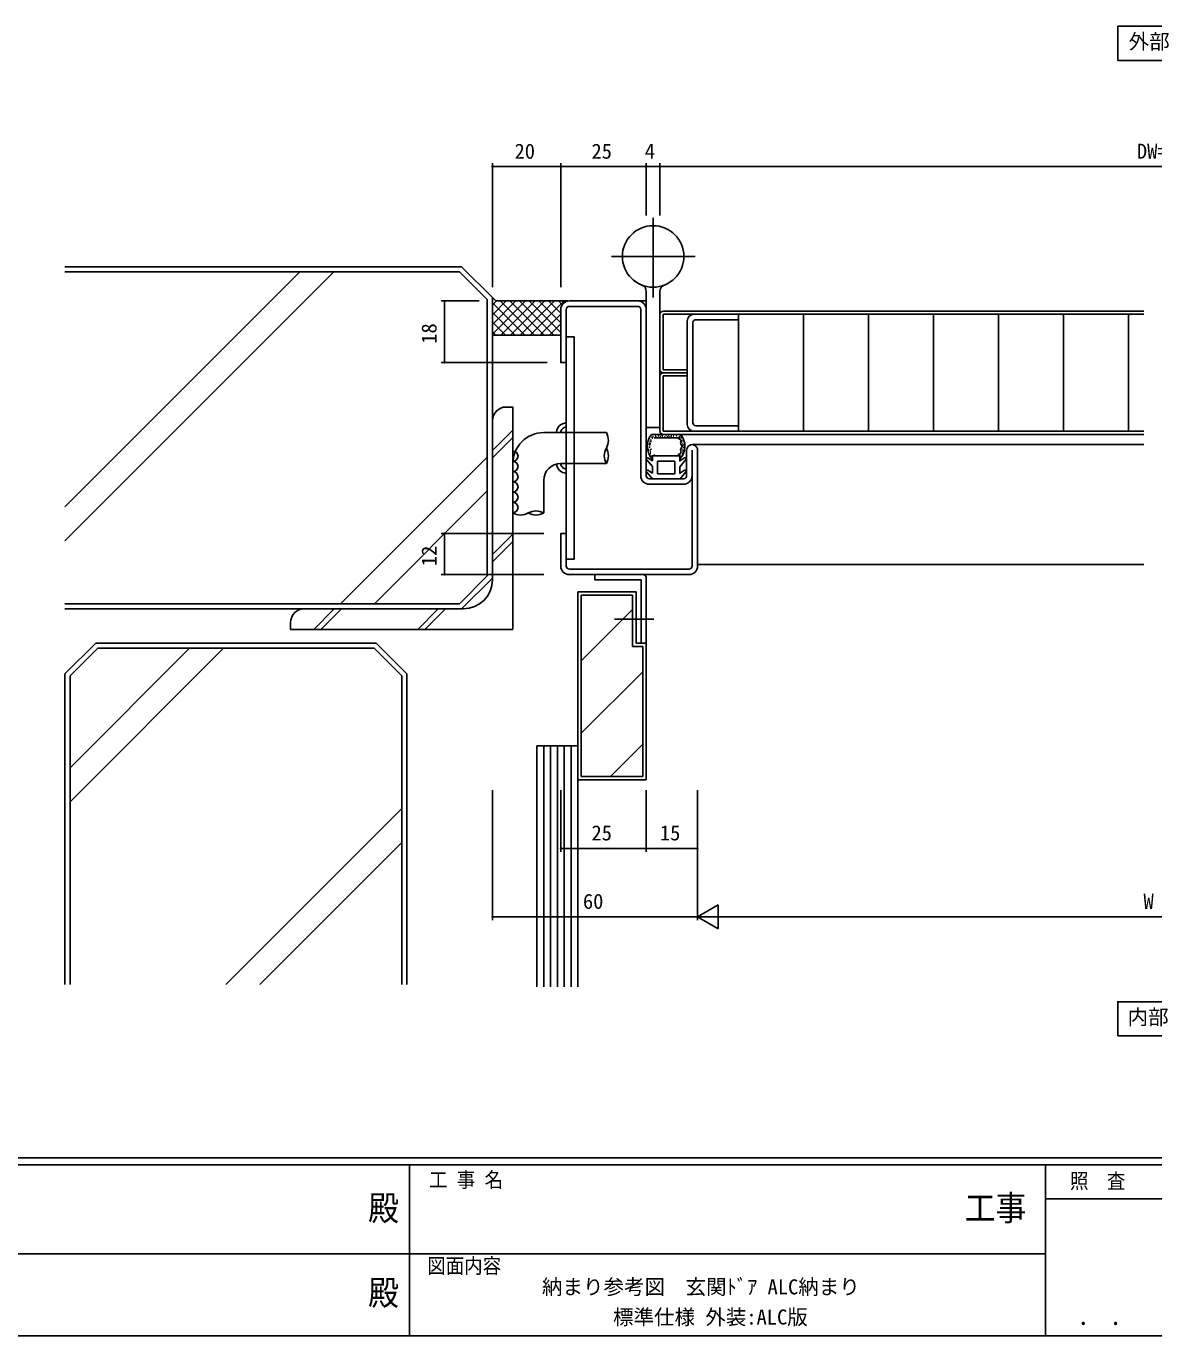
# Model space of a CAD drawing. Units: millimetres, scale not verified. Extents: x -1474 to 567, y -403 to 403.
# Drawn here: x -124.8 to 204.9, y -403 to -20.2 of the extents above; entities that cross this region are included whole.
import ezdxf
from ezdxf.enums import TextEntityAlignment as Align

# ---------------------------------------------------------------- set-up
doc = ezdxf.new("R2010")
doc.units = ezdxf.units.MM
doc.header["$LTSCALE"] = 2
for name, color, linetype in [('0-1_USER1', 3, 'Continuous'), ('0-2_YKK_11', 7, 'Continuous'), ('0-3_YKK_12', 2, 'Continuous'), ('0-4_YKK_13', 4, 'Continuous'), ('0-5_YKK_D', 6, 'Continuous'), ('0-6_YKK_ZWAK', 7, 'Continuous'), ('0-7_YSS_K', 3, 'Continuous')]:
    doc.layers.add(name, color=color, linetype=linetype)
doc.styles.add('ＭＳ ゴシック', font='')
doc.styles.get('ＭＳ ゴシック').set_extended_font_data('MS Gothic')

msp = doc.modelspace()

# ---------------------------------------------------------------- linework, layer by layer
at = {"layer": '0-1_USER1'}
for points in [[(194.387, -30.223), (194.387, -20.223), (211.027, -20.223), (211.027, -30.223)], [(194.387, -315.34), (194.387, -305.34), (210.707, -305.34), (210.707, -315.34)]]:
    msp.add_lwpolyline(points, close=True, dxfattribs=at)
at = {"layer": '0-2_YKK_11'}
for p, q in [((54.017, -100.526), (34.017, -100.526)), ((34.017, -102.126), (54.017, -102.126)), ((54.917, -103.026), (54.917, -151.626)), ((56.517, -151.626), (56.517, -103.026)), ((68.517, -106.427), (68.517, -136.627)), ((70.117, -136.126), (70.117, -106.927)), ((83.517, -104.427), (70.517, -104.427)), ((70.517, -138.627), (83.517, -138.626)), ((68.317, -144.126), (68.317, -151.626)), ((69.917, -144.126), (69.917, -178.026)), ((71.517, -178.026), (71.517, -144.126)), ((67.417, -152.526), (57.417, -152.526)), ((57.417, -154.126), (67.417, -154.126)), ((69.017, -178.926), (34.017, -178.926)), ((34.017, -180.526), (69.017, -180.526))]:
    msp.add_line(p, q, dxfattribs=at)
for points in [[(31.517, -103.026), (31.517, -118.526), (33.117, -118.526), (33.117, -103.026)], [(71.017, -106.027), (83.517, -106.027), (83.517, -104.427)], [(83.517, -138.626), (83.517, -137.027), (71.017, -137.027)], [(33.117, -178.026), (33.117, -168.526), (31.517, -168.526), (31.517, -178.026)], [(56.517, -181.526), (56.517, -200.526), (55.017, -200.526), (55.017, -182.026), (41.517, -182.026), (41.517, -180.526), (55.517, -180.526)]]:
    msp.add_lwpolyline(points, dxfattribs=at)
for centre, radius, start, end in [((34.017, -103.026), 2.5, 90.00025, 180.00029), ((34.017, -103.026), 0.9, 90.00025, 180.00029), ((54.017, -103.026), 2.5, 0.00027, 90.00025), ((54.017, -103.026), 0.9, 0.00027, 90.00025), ((70.517, -106.427), 2, 89.99998, 180.00002), ((71.017, -106.927), 0.9, 89.99998, 180.00002), ((70.517, -136.627), 2, 180.00002, 270), ((71.017, -136.126), 0.9, 180.00002, 270), ((69.917, -144.126), 1.6, 0.00027, 180.00029), ((57.417, -151.626), 2.5, 180.00029, 270.00027), ((57.417, -151.626), 0.9, 180.00029, 270.00027), ((67.417, -151.626), 0.9, 270.00027, 0.00027), ((67.417, -151.626), 2.5, 270.00027, 0.00027), ((34.017, -178.026), 2.5, 180.00029, 270.00027), ((34.017, -178.026), 0.9, 180.00029, 270.00027), ((69.017, -178.026), 0.9, 270.00027, 0.00027), ((69.017, -178.026), 2.5, 270.00027, 0.00027), ((55.517, -181.526), 1, 0, 89.99998)]:
    msp.add_arc(centre, radius, start, end, dxfattribs=at)
at = {"layer": '0-3_YKK_12'}
for p, q in [((54.017, -100.526), (56.517, -100.526)), ((201.969, -142.526), (69.917, -142.526)), ((71.517, -177.526), (202.016, -177.526))]:
    msp.add_line(p, q, dxfattribs=at)
at = {"layer": '0-4_YKK_13'}
for p, q in [((58.517, -76.281), (58.517, -99.485)), ((46.341, -87.526), (70.813, -87.526)), ((56.517, -97.773), (56.517, -103.026)), ((60.517, -97.773), (60.517, -137.526)), ((61.417, -104.426), (61.417, -120.626)), ((61.417, -104.426), (201.969, -104.426)), ((202.016, -103.526), (61.517, -103.526)), ((83.517, -104.426), (83.517, -138.626)), ((102.517, -104.426), (102.517, -138.626)), ((121.517, -104.426), (121.517, -138.626)), ((140.517, -104.426), (140.517, -138.626)), ((159.517, -104.426), (159.517, -138.626)), ((178.517, -104.426), (178.517, -138.626)), ((197.517, -104.426), (197.517, -138.626)), ((68.517, -120.626), (61.417, -120.626)), ((61.417, -122.426), (68.517, -122.426)), ((61.417, -122.426), (61.417, -138.626)), ((61.517, -121.526), (68.517, -121.526)), ((60.517, -122.521), (60.517, -138.526)), ((56.517, -137.526), (60.517, -137.526)), ((57.54, -141.528), (57.74, -141.528)), ((57.755, -141.051), (57.955, -141.051)), ((57.814, -141.516), (58.014, -141.516)), ((66.564, -139.526), (58.079, -139.526)), ((58.089, -140.311), (58.289, -140.311)), ((58.28, -140.61), (58.48, -140.61)), ((58.339, -139.679), (58.539, -139.679)), ((58.435, -140.228), (58.635, -140.228)), ((58.802, -140.526), (65.841, -140.526)), ((59.115, -140.024), (59.315, -140.024)), ((59.401, -140.31), (59.601, -140.31)), ((59.848, -139.827), (60.048, -139.827)), ((60.116, -140.095), (60.316, -140.095)), ((60.563, -140.113), (60.763, -140.113)), ((60.92, -139.881), (61.12, -139.881)), ((61.188, -140.024), (61.388, -140.024)), ((201.969, -138.626), (61.417, -138.626)), ((61.516, -139.526), (201.969, -139.526)), ((61.849, -140.256), (62.049, -140.256)), ((62.189, -139.845), (62.389, -139.845)), ((62.636, -140.256), (62.836, -140.256)), ((62.922, -139.917), (63.122, -139.917)), ((63.315, -140.203), (63.515, -140.203)), ((63.744, -140.06), (63.944, -140.06)), ((64.334, -140.006), (64.534, -140.006)), ((64.405, -140.399), (64.605, -140.399)), ((65.245, -139.935), (65.445, -139.935)), ((65.926, -139.56), (66.126, -139.56)), ((66.049, -140.221), (66.249, -140.221)), ((66.117, -140.669), (66.317, -140.669)), ((66.236, -140.323), (66.436, -140.323)), ((66.355, -139.822), (66.555, -139.822)), ((66.522, -140.908), (66.722, -140.908)), ((66.654, -140.431), (66.854, -140.431)), ((66.928, -141.445), (67.128, -141.445)), ((57.039, -143.914), (57.239, -143.914)), ((57.23, -143.282), (57.43, -143.282)), ((57.242, -142.518), (57.442, -142.518)), ((57.373, -142.124), (57.573, -142.124)), ((57.409, -143.305), (57.609, -143.305)), ((57.445, -142.709), (57.645, -142.709)), ((57.571, -144.329), (57.771, -144.329)), ((57.576, -143.997), (57.776, -143.997)), ((57.617, -144.751), (57.817, -144.751)), ((57.647, -142.256), (57.847, -142.256)), ((57.676, -145.139), (57.876, -145.139)), ((57.779, -141.755), (57.979, -141.755)), ((57.802, -143.83), (58.002, -143.83)), ((66.544, -145.162), (66.744, -145.162)), ((66.713, -141.826), (66.913, -141.826)), ((66.88, -143.902), (67.08, -143.902)), ((67.025, -144.986), (67.225, -144.986)), ((67.083, -144.423), (67.283, -144.423)), ((67.131, -142.16), (67.331, -142.16)), ((67.155, -142.578), (67.355, -142.578)), ((67.286, -143.401), (67.486, -143.401)), ((67.441, -144.009), (67.641, -144.009)), ((67.453, -142.721), (67.653, -142.721)), ((67.489, -143.258), (67.689, -143.258)), ((58.322, -148.926), (56.577, -146.847)), ((58.322, -147.307), (56.974, -146.405)), ((58.005, -145.76), (58.205, -145.76)), ((58.322, -145.826), (62.322, -145.826)), ((58.322, -147.307), (58.322, -145.826)), ((58.322, -150.907), (58.322, -148.926)), ((59.822, -147.326), (62.322, -147.326)), ((59.822, -151.026), (59.822, -147.326)), ((66.322, -145.826), (62.322, -145.826)), ((64.822, -147.326), (62.322, -147.326)), ((64.822, -151.026), (64.822, -147.326)), ((66.244, -147.398), (67.69, -146.431)), ((66.251, -145.49), (66.451, -145.49)), ((66.322, -147.392), (66.322, -145.826)), ((66.322, -148.926), (66.404, -148.879)), ((66.322, -150.992), (66.322, -148.926)), ((66.404, -148.879), (68.087, -146.873)), ((66.602, -145.866), (66.802, -145.866)), ((58.322, -152.526), (56.577, -150.447)), ((58.322, -150.907), (56.974, -150.005)), ((62.417, -152.526), (58.322, -152.526)), ((62.322, -151.026), (59.822, -151.026)), ((62.322, -151.026), (64.822, -151.026)), ((62.417, -152.526), (66.322, -152.526)), ((66.244, -150.998), (67.69, -150.031)), ((66.322, -152.526), (66.404, -152.479)), ((66.404, -152.479), (68.087, -150.473)), ((58.714, -193.526), (47.225, -193.526))]:
    msp.add_line(p, q, dxfattribs=at)
msp.add_lwpolyline([(35.417, -176.026), (33.117, -176.026), (33.117, -111.026), (35.417, -111.026)], close=True, dxfattribs=at)
msp.add_lwpolyline([(65.897, -145.415), (66.291, -145.224), (66.581, -144.997), (66.669, -144.699), (66.583, -144.332), (66.526, -143.947), (66.677, -143.594), (66.923, -143.276), (67.016, -142.976), (66.598, -142.347), (66.539, -141.972), (66.645, -141.578), (66.67, -141.243), (66.433, -141.014), (66.079, -140.813), (65.841, -140.526)], dxfattribs=at)
msp.add_circle((58.517, -87.526), 9, dxfattribs=at)
for centre, radius, start, end in [((54.517, -97.773), 2, 0, 68.67655), ((62.517, -97.773), 2, 111.32386, 180), ((61.517, -104.526), 1, 90, 180), ((61.517, -120.526), 1, 180, 270), ((61.517, -122.526), 1, 90, 180), ((62.322, -143.026), 5.5, 140.48036, 223.34175), ((61.517, -138.526), 1, 180, 270), ((62.322, -143.026), 5.5, 316.65824, 39.51963), ((62.322, -143.026), 4.3, 213.7499, 220.62928), ((62.322, -143.026), 4.3, 319.37051, 326.2499), ((56.807, -146.655), 0.3, 56.21114, 220.00244), ((67.857, -146.68), 0.3, 319.99756, 123.78886), ((56.807, -150.255), 0.3, 56.21114, 220.00244), ((67.857, -150.28), 0.3, 319.99756, 123.78886)]:
    msp.add_arc(centre, radius, start, end, dxfattribs=at)
at = {"layer": '0-5_YKK_D'}
for p, q in [((11.516, -96.526), (11.516, -60.281)), ((31.517, -96.526), (31.517, -60.281)), ((31.517, -96.526), (31.517, -60.281)), ((56.517, -75.526), (56.517, -60.281)), ((60.517, -75.526), (60.517, -60.281)), ((31.517, -61.281), (11.516, -61.281)), ((31.517, -61.281), (56.517, -61.281)), ((60.517, -61.281), (56.517, -61.281)), ((346.517, -61.281), (60.517, -61.281)), ((7.639, -100.526), (-3.484, -100.526)), ((-2.484, -100.526), (-2.484, -118.526)), ((27.517, -118.526), (-3.484, -118.526)), ((26.517, -168.526), (-3.484, -168.526)), ((-2.484, -168.526), (-2.484, -180.526)), ((26.517, -180.526), (-3.484, -180.526)), ((11.516, -243.526), (11.516, -281.526)), ((31.517, -243.526), (31.517, -261.526)), ((56.517, -243.526), (56.517, -261.526)), ((71.517, -243.526), (71.518, -281.528)), ((71.517, -243.526), (71.517, -261.526)), ((71.517, -243.526), (71.517, -281.526)), ((31.517, -260.526), (56.517, -260.526)), ((71.517, -260.526), (56.517, -260.526)), ((71.518, -280.528), (77.58, -277.028)), ((77.58, -284.028), (77.58, -277.028)), ((11.516, -280.526), (71.517, -280.526)), ((71.518, -280.528), (77.58, -284.028)), ((71.518, -280.528), (83.642, -280.528)), ((78.518, -280.528), (328.518, -280.526))]:
    msp.add_line(p, q, dxfattribs=at)
for centre, start, end in [((11.516, -61.281), 0, 180), ((31.517, -61.281), 0, 180), ((31.517, -61.281), 0, 180), ((56.517, -61.281), 0, 180), ((60.517, -61.281), 0, 180), ((11.516, -61.281), 180, 0), ((31.517, -61.281), 180, 0), ((31.517, -61.281), 180, 0), ((56.517, -61.281), 180, 0), ((60.517, -61.281), 180, 0), ((-2.484, -100.526), 90, 270), ((-2.484, -100.526), 270, 90), ((-2.484, -118.526), 90, 270), ((-2.484, -118.526), 270, 90), ((-2.484, -168.526), 90, 270), ((-2.484, -168.526), 270, 90), ((-2.484, -180.526), 90, 270), ((-2.484, -180.526), 270, 90), ((31.517, -260.526), 0, 180), ((31.517, -260.526), 180, 0), ((56.517, -260.526), 0, 180), ((56.517, -260.526), 0, 180), ((56.517, -260.526), 180, 0), ((56.517, -260.526), 180, 0), ((71.517, -260.526), 0, 180), ((71.517, -260.526), 180, 0), ((11.516, -280.526), 0, 180), ((11.516, -280.526), 180, 0)]:
    msp.add_arc(centre, 0.106, start, end, dxfattribs=at)
at = {"layer": '0-6_YKK_ZWAK'}
for p, q in [((537.3, -351), (-562.7, -351)), ((483.3, -353), (-562.7, -353)), ((-12.7, -353), (-12.7, -403)), ((173.3, -353), (173.3, -403)), ((270.706, -362.999), (173.3, -362.999)), ((-194.7, -378.999), (-10.7, -378.999)), ((-10.7, -378.999), (173.3, -378.999)), ((-562.7, -403), (483.3, -403))]:
    msp.add_line(p, q, dxfattribs=at)
at = {"layer": '0-7_YSS_K'}
for p, q in [((2.516, -90.53), (-113.482, -90.53)), ((11.516, -99.53), (2.516, -90.53)), ((-113.482, -92.03), (1.895, -92.03)), ((-113.482, -160.751), (-44.76, -92.03)), ((-113.482, -170.651), (-34.861, -92.03)), ((10.016, -100.151), (1.895, -92.03)), ((10.016, -100.151), (10.016, -180.908)), ((11.516, -99.53), (12.516, -100.53)), ((11.516, -99.53), (11.516, -181.53)), ((21.202, -100.53), (11.516, -110.216)), ((18.374, -100.53), (11.516, -107.387)), ((15.545, -100.53), (11.516, -104.559)), ((12.717, -100.53), (11.516, -101.73)), ((21.001, -110.53), (11.516, -101.045)), ((33.586, -100.53), (12.516, -100.53)), ((23.83, -110.53), (13.83, -100.53)), ((24.031, -100.53), (14.031, -110.53)), ((26.658, -110.53), (16.658, -100.53)), ((26.859, -100.53), (16.859, -110.53)), ((29.486, -110.53), (19.486, -100.53)), ((29.687, -100.53), (19.687, -110.53)), ((31.517, -109.732), (22.315, -100.53)), ((32.516, -100.53), (22.516, -110.53)), ((25.143, -100.53), (31.517, -106.903)), ((27.972, -100.53), (31.517, -104.075)), ((30.8, -100.53), (31.926, -101.656)), ((18.173, -110.53), (11.516, -103.873)), ((15.344, -110.53), (11.516, -106.701)), ((31.517, -104.357), (25.344, -110.53)), ((11.516, -109.53), (12.516, -110.53)), ((11.516, -110.53), (31.517, -110.53)), ((31.517, -107.185), (28.173, -110.53)), ((11.516, -182.03), (11.516, -135.53)), ((17.516, -138.278), (11.516, -144.278)), ((17.516, -140.399), (11.516, -146.399)), ((17.516, -162.452), (17.516, -141.014)), ((44.848, -139.026), (26.517, -139.026)), ((-32.866, -189.03), (10.016, -146.148)), ((44.848, -148.026), (31.517, -148.026)), ((26.517, -153.026), (26.517, -162.448)), ((-22.966, -189.03), (10.016, -156.047)), ((17.516, -168.684), (11.516, -174.684)), ((17.516, -170.805), (11.516, -176.805)), ((10.016, -180.908), (1.895, -189.03)), ((11.516, -181.53), (2.516, -190.53)), ((36.517, -232.382), (36.517, -185.526)), ((36.517, -185.526), (53.517, -185.526)), ((37.517, -186.527), (37.517, -232.382)), ((37.517, -186.527), (52.517, -186.527)), ((52.517, -201.527), (52.517, -186.527)), ((-113.482, -189.03), (1.895, -189.03)), ((2.516, -190.53), (-113.482, -190.53)), ((3.016, -190.53), (-43.484, -190.53)), ((-34.735, -190.53), (-40.735, -196.53)), ((-32.614, -190.53), (-38.614, -196.53)), ((-4.33, -190.53), (-10.33, -196.53)), ((-2.208, -190.53), (-8.208, -196.53)), ((52.517, -190.674), (37.517, -205.674)), ((-47.484, -194.53), (-47.484, -196.53)), ((-47.484, -196.53), (17.516, -196.53)), ((-113.482, -209.527), (-104.482, -200.527)), ((-111.982, -210.148), (-103.861, -202.027)), ((-111.982, -246.885), (-67.124, -202.027)), ((-111.982, -236.985), (-77.024, -202.027)), ((-104.482, -200.527), (-22.482, -200.527)), ((-103.861, -202.027), (-23.103, -202.027)), ((-22.482, -200.527), (-68.482, -200.527)), ((-23.103, -202.027), (-14.982, -210.148)), ((-13.482, -209.527), (-22.482, -200.527)), ((55.517, -201.526), (52.517, -201.526)), ((52.517, -201.527), (55.517, -201.527)), ((55.517, -201.526), (55.517, -228.026)), ((55.517, -239.527), (55.517, -201.527)), ((56.517, -200.526), (56.517, -240.526)), ((-113.482, -209.527), (-113.482, -300.314)), ((-111.982, -210.148), (-111.982, -300.314)), ((-14.982, -210.148), (-14.982, -300.314)), ((-13.482, -209.527), (-13.482, -300.314)), ((-13.482, -209.527), (-13.482, -255.527)), ((37.517, -226.887), (55.517, -208.887)), ((24.517, -230.526), (24.517, -301)), ((36.517, -230.526), (24.517, -230.526)), ((26.517, -230.526), (26.517, -301)), ((28.517, -230.526), (28.517, -301)), ((30.517, -230.526), (30.517, -301)), ((32.517, -230.526), (32.517, -301)), ((34.517, -230.526), (34.517, -301)), ((36.517, -231.526), (36.517, -301)), ((37.517, -231.527), (37.517, -239.527)), ((46.091, -239.527), (55.517, -230.1)), ((55.517, -239.527), (37.517, -239.527)), ((-66.416, -300.314), (-14.982, -248.88)), ((-56.517, -300.314), (-14.982, -258.779))]:
    msp.add_line(p, q, dxfattribs=at)
for points in [[(17.516, -196.53), (17.516, -131.53), (15.516, -131.53)], [(53.517, -185.526), (53.517, -200.526), (56.517, -200.526)], [(53.517, -200.526), (56.517, -200.526), (56.517, -228.526)], [(56.517, -240.526), (36.517, -240.526), (36.517, -230.526)]]:
    msp.add_lwpolyline(points, dxfattribs=at)
for centre, radius, start, end in [((15.516, -135.53), 4, 90, 180), ((33.117, -139.026), 2.828, 90, 176.91684), ((33.117, -139.026), 1.6, 90, 180.00007), ((26.517, -148.026), 9, 89.99993, 180), ((40.951, -141.276), 4.5, 330.00002, 29.99998), ((17.517, -145.896), 1.5, 270, 90), ((48.745, -145.776), 4.5, 149.99998, 210.00002), ((40.951, -145.776), 4.5, 329.99998, 30.00002), ((17.517, -148.896), 1.5, 270, 90), ((31.517, -153.026), 5, 90, 180), ((33.117, -148.026), 2.828, 183.08316, 270), ((33.117, -148.026), 1.6, 179.99993, 270), ((17.517, -151.896), 1.5, 270, 90), ((17.517, -154.896), 1.5, 270, 90), ((17.517, -157.896), 1.5, 270, 90), ((17.517, -160.896), 1.5, 270, 90), ((19.767, -158.603), 4.5, 240.00002, 299.99998), ((24.267, -166.398), 4.5, 59.99998, 120.00002), ((24.267, -158.603), 4.5, 239.99998, 300.00002), ((3.016, -182.03), 8.5, 270, 0), ((-43.484, -194.53), 4, 90, 180)]:
    msp.add_arc(centre, radius, start, end, dxfattribs=at)

# ---------------------------------------------------------------- texts
at = {"layer": '0-1_USER1', "style": 'ＭＳ ゴシック'}
for s, p in [('外部', (197.587, -28.223)), ('内部', (197.267, -313.34)), ('納まり参考図  玄関ﾄﾞｱ ALC納まり', (26.01, -392.213)), ('標準仕様 外装:ALC版', (46.782, -401.035))]:
    msp.add_text(s, height=4.399, dxfattribs=at).set_placement(p, align=Align.BOTTOM_LEFT)
at = {"layer": '0-5_YKK_D', "style": 'ＭＳ ゴシック'}
for s, p in [('20', (17.997, -60.281)), ('25', (40.497, -60.281)), ('4', (56.067, -60.281)), ('DW=W+22', (199.997, -60.281)), ('25', (40.497, -259.526)), ('15', (60.497, -259.526)), ('60', (37.997, -279.526)), ('W', (201.918, -279.527))]:
    msp.add_text(s, height=4.399, dxfattribs=at).set_placement(p, align=Align.BOTTOM_LEFT)
for s, p in [('18', (-3.484, -113.046)), ('12', (-3.484, -178.046))]:
    msp.add_text(s, height=4.399, rotation=90, dxfattribs=at).set_placement(p, align=Align.BOTTOM_LEFT)
at = {"layer": '0-6_YKK_ZWAK', "style": 'ＭＳ ゴシック', "width": 0.9}
for s, height, p in [('工 事 名', 4.399, (-6.968, -360.904)), ('照  査', 4.399, (180.427, -361.258)), ('殿', 7.331, (-24.817, -371.509)), ('工事', 7.331, (149.631, -371.509)), ('図面内容', 4.399, (-7.532, -386.069)), ('殿', 7.331, (-24.817, -396.254)), (' ． ．', 5.132, (179.664, -401.494))]:
    msp.add_text(s, height=height, dxfattribs=at).set_placement(p, align=Align.BOTTOM_LEFT)

doc.saveas('drawing.dxf')
